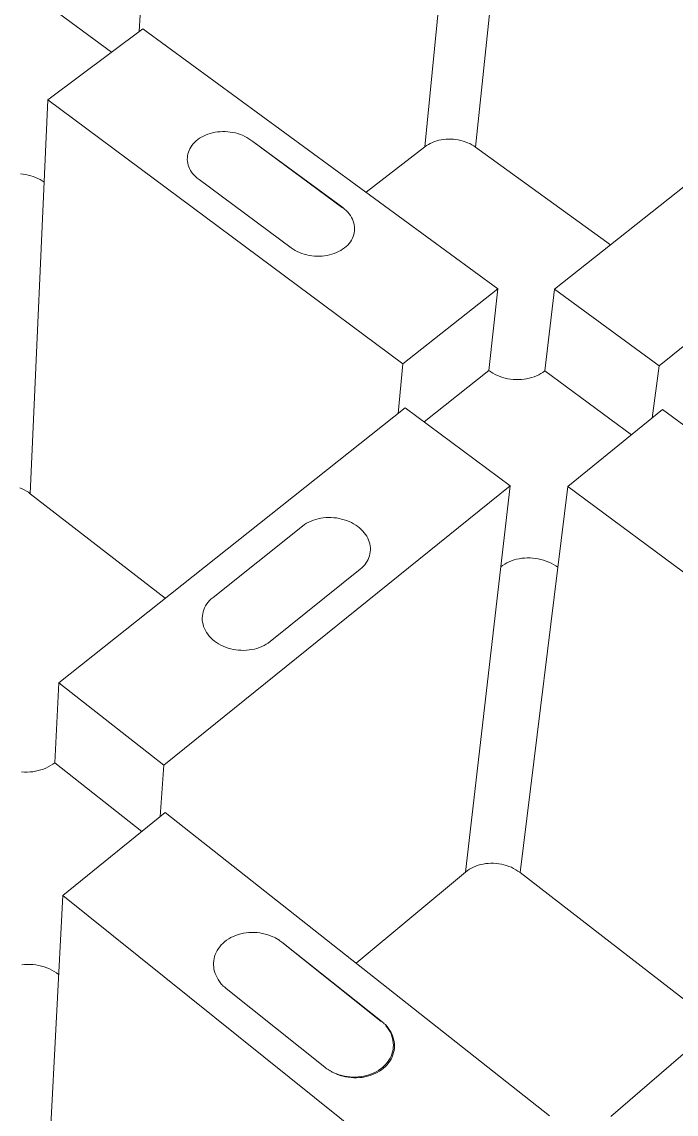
# Model space of a CAD drawing. Header units: millimetres. Extents: x 438 to 4638, y 478 to 3448.
# Drawn here: x 2891.9 to 2939.5, y 2264 to 2343.3 of the extents above; entities that cross this region are included whole.
import ezdxf

# ---------------------------------------------------------------- set-up
doc = ezdxf.new("R2010")
doc.units = ezdxf.units.MM

msp = doc.modelspace()

# ---------------------------------------------------------------- linework, layer by layer
at = {"lineweight": 5}
for p, q in [((2924.045, 2363.258), (2921.206, 2334.251)), ((2927.944, 2363.231), (2924.898, 2334.225)), ((2900.628, 2345.786), (2900.449, 2342.629)), ((2898.448, 2341.13), (2893.301, 2344.917)), ((2893.809, 2337.655), (2900.713, 2342.826)), ((2926.506, 2323.934), (2900.713, 2342.826)), ((2953.985, 2342.441), (2930.624, 2323.904)), ((2893.809, 2337.655), (2892.534, 2309.055)), ((2893.809, 2337.655), (2919.612, 2318.487)), ((2938.237, 2318.349), (2961.577, 2337.162)), ((2904.975, 2334.953), (2905.125, 2335.032)), ((2905.125, 2335.032), (2905.281, 2335.103)), ((2905.281, 2335.103), (2905.444, 2335.166)), ((2905.444, 2335.166), (2905.613, 2335.221)), ((2905.613, 2335.221), (2905.787, 2335.266)), ((2905.787, 2335.266), (2905.965, 2335.302)), ((2905.965, 2335.302), (2906.147, 2335.329)), ((2906.147, 2335.329), (2906.33, 2335.347)), ((2906.33, 2335.347), (2906.516, 2335.355)), ((2906.516, 2335.355), (2906.702, 2335.354)), ((2906.702, 2335.354), (2906.888, 2335.343)), ((2906.888, 2335.343), (2907.073, 2335.323)), ((2907.073, 2335.323), (2907.257, 2335.293)), ((2907.257, 2335.293), (2907.438, 2335.254)), ((2907.438, 2335.254), (2907.615, 2335.206)), ((2907.615, 2335.206), (2907.788, 2335.149)), ((2907.788, 2335.149), (2907.956, 2335.084)), ((2907.956, 2335.084), (2908.118, 2335.01)), ((2908.118, 2335.01), (2908.273, 2334.929)), ((2904.131, 2334.112), (2904.2, 2334.234)), ((2904.2, 2334.234), (2904.281, 2334.351)), ((2904.281, 2334.351), (2904.371, 2334.464)), ((2904.371, 2334.464), (2904.472, 2334.572)), ((2904.472, 2334.572), (2904.582, 2334.675)), ((2904.582, 2334.675), (2904.701, 2334.772)), ((2904.701, 2334.772), (2904.834, 2334.866)), ((2904.834, 2334.866), (2904.975, 2334.953)), ((2908.273, 2334.929), (2908.421, 2334.84)), ((2908.421, 2334.84), (2908.561, 2334.743)), ((2908.561, 2334.743), (2908.628, 2334.693)), ((2908.628, 2334.693), (2908.698, 2334.645)), ((2908.698, 2334.645), (2915.246, 2329.831)), ((2908.698, 2334.645), (2915.223, 2329.813)), ((2916.936, 2330.944), (2921.206, 2334.251)), ((2921.206, 2334.251), (2921.331, 2334.341)), ((2921.331, 2334.341), (2921.464, 2334.425)), ((2921.464, 2334.425), (2921.606, 2334.501)), ((2921.606, 2334.501), (2921.754, 2334.569)), ((2921.754, 2334.569), (2921.909, 2334.629)), ((2921.909, 2334.629), (2922.069, 2334.681)), ((2922.069, 2334.681), (2922.234, 2334.724)), ((2922.234, 2334.724), (2922.404, 2334.759)), ((2922.404, 2334.759), (2922.576, 2334.785)), ((2922.576, 2334.785), (2922.752, 2334.802)), ((2922.752, 2334.802), (2922.929, 2334.81)), ((2922.929, 2334.81), (2923.107, 2334.808)), ((2923.107, 2334.808), (2923.285, 2334.798)), ((2923.285, 2334.798), (2923.463, 2334.779)), ((2923.463, 2334.779), (2923.639, 2334.75)), ((2923.639, 2334.75), (2923.813, 2334.713)), ((2923.813, 2334.713), (2923.983, 2334.667)), ((2923.983, 2334.667), (2924.15, 2334.613)), ((2924.15, 2334.613), (2924.312, 2334.55)), ((2924.312, 2334.55), (2924.468, 2334.48)), ((2924.468, 2334.48), (2924.618, 2334.402)), ((2924.618, 2334.402), (2924.762, 2334.317)), ((2924.762, 2334.317), (2924.898, 2334.225)), ((2924.898, 2334.225), (2934.697, 2327.136)), ((2903.948, 2333.329), (2903.95, 2333.463)), ((2903.95, 2333.463), (2903.963, 2333.597)), ((2903.963, 2333.597), (2903.988, 2333.729)), ((2903.988, 2333.729), (2904.024, 2333.859)), ((2904.024, 2333.859), (2904.072, 2333.987)), ((2904.072, 2333.987), (2904.131, 2334.112)), ((2903.958, 2333.195), (2903.948, 2333.329)), ((2903.98, 2333.061), (2903.958, 2333.195)), ((2904.014, 2332.928), (2903.98, 2333.061)), ((2904.059, 2332.797), (2904.014, 2332.928)), ((2904.115, 2332.668), (2904.059, 2332.797)), ((2904.182, 2332.541), (2904.115, 2332.668)), ((2891.825, 2332.295), (2892.016, 2332.273)), ((2892.016, 2332.273), (2892.205, 2332.243)), ((2892.205, 2332.243), (2892.391, 2332.202)), ((2892.391, 2332.202), (2892.574, 2332.152)), ((2892.574, 2332.152), (2892.751, 2332.093)), ((2892.751, 2332.093), (2892.924, 2332.026)), ((2892.924, 2332.026), (2893.09, 2331.949)), ((2893.09, 2331.949), (2893.249, 2331.864)), ((2893.249, 2331.864), (2893.4, 2331.772)), ((2904.26, 2332.418), (2904.182, 2332.541)), ((2904.349, 2332.299), (2904.26, 2332.418)), ((2904.447, 2332.184), (2904.349, 2332.299)), ((2904.555, 2332.074), (2904.447, 2332.184)), ((2904.672, 2331.969), (2904.555, 2332.074)), ((2904.798, 2331.869), (2904.672, 2331.969)), ((2911.488, 2326.916), (2904.798, 2331.869)), ((2893.4, 2331.772), (2893.543, 2331.672)), ((2915.246, 2329.831), (2915.377, 2329.726)), ((2915.377, 2329.726), (2915.499, 2329.615)), ((2915.499, 2329.615), (2915.611, 2329.499)), ((2915.611, 2329.499), (2915.712, 2329.377)), ((2915.712, 2329.377), (2915.803, 2329.251)), ((2915.803, 2329.251), (2915.882, 2329.121)), ((2915.882, 2329.121), (2915.95, 2328.988)), ((2915.95, 2328.988), (2916.006, 2328.851)), ((2916.006, 2328.851), (2916.049, 2328.713)), ((2916.049, 2328.713), (2916.081, 2328.573)), ((2916.047, 2327.872), (2916.003, 2327.737)), ((2916.079, 2328.01), (2916.047, 2327.872)), ((2916.098, 2328.15), (2916.079, 2328.01)), ((2916.081, 2328.573), (2916.099, 2328.432)), ((2916.105, 2328.291), (2916.098, 2328.15)), ((2916.099, 2328.432), (2916.105, 2328.291)), ((2915.603, 2327.115), (2915.49, 2327.006)), ((2915.705, 2327.23), (2915.603, 2327.115)), ((2915.797, 2327.35), (2915.705, 2327.23)), ((2915.877, 2327.475), (2915.797, 2327.35)), ((2915.946, 2327.604), (2915.877, 2327.475)), ((2916.003, 2327.737), (2915.946, 2327.604)), ((2911.63, 2326.819), (2911.488, 2326.916)), ((2911.78, 2326.73), (2911.63, 2326.819)), ((2911.938, 2326.648), (2911.78, 2326.73)), ((2912.102, 2326.575), (2911.938, 2326.648)), ((2912.271, 2326.509), (2912.102, 2326.575)), ((2912.446, 2326.453), (2912.271, 2326.509)), ((2912.625, 2326.405), (2912.446, 2326.453)), ((2912.807, 2326.366), (2912.625, 2326.405)), ((2912.992, 2326.337), (2912.807, 2326.366)), ((2913.178, 2326.318), (2912.992, 2326.337)), ((2913.366, 2326.307), (2913.178, 2326.318)), ((2913.553, 2326.307), (2913.366, 2326.307)), ((2913.739, 2326.316), (2913.553, 2326.307)), ((2913.923, 2326.334), (2913.739, 2326.316)), ((2914.105, 2326.362), (2913.923, 2326.334)), ((2914.283, 2326.4), (2914.105, 2326.362)), ((2914.457, 2326.446), (2914.283, 2326.4)), ((2914.626, 2326.502), (2914.457, 2326.446)), ((2914.789, 2326.566), (2914.626, 2326.502)), ((2914.945, 2326.639), (2914.789, 2326.566)), ((2915.094, 2326.72), (2914.945, 2326.639)), ((2915.235, 2326.808), (2915.094, 2326.72)), ((2915.367, 2326.904), (2915.235, 2326.808)), ((2915.49, 2327.006), (2915.367, 2326.904)), ((2926.506, 2323.934), (2919.612, 2318.487)), ((2926.506, 2323.934), (2925.851, 2318)), ((2930.624, 2323.904), (2929.921, 2317.97)), ((2938.237, 2318.349), (2930.624, 2323.904)), ((2919.612, 2318.487), (2919.26, 2314.886)), ((2938.237, 2318.349), (2937.724, 2314.543)), ((2925.851, 2318), (2921.162, 2314.268)), ((2926.001, 2317.896), (2925.851, 2318)), ((2926.16, 2317.8), (2926.001, 2317.896)), ((2926.326, 2317.712), (2926.16, 2317.8)), ((2926.498, 2317.633), (2926.326, 2317.712)), ((2926.677, 2317.562), (2926.498, 2317.633)), ((2926.861, 2317.501), (2926.677, 2317.562)), ((2929.15, 2317.544), (2928.974, 2317.485)), ((2929.32, 2317.612), (2929.15, 2317.544)), ((2929.483, 2317.689), (2929.32, 2317.612)), ((2929.638, 2317.775), (2929.483, 2317.689)), ((2929.784, 2317.869), (2929.638, 2317.775)), ((2929.921, 2317.97), (2929.784, 2317.869)), ((2936.226, 2313.33), (2929.921, 2317.97)), ((2927.05, 2317.449), (2926.861, 2317.501)), ((2927.242, 2317.407), (2927.05, 2317.449)), ((2927.436, 2317.375), (2927.242, 2317.407)), ((2927.632, 2317.353), (2927.436, 2317.375)), ((2927.829, 2317.341), (2927.632, 2317.353)), ((2928.026, 2317.34), (2927.829, 2317.341)), ((2928.221, 2317.349), (2928.026, 2317.34)), ((2928.415, 2317.368), (2928.221, 2317.349)), ((2928.605, 2317.397), (2928.415, 2317.368)), ((2928.792, 2317.436), (2928.605, 2317.397)), ((2928.974, 2317.485), (2928.792, 2317.436)), ((2919.779, 2315.299), (2894.607, 2295.324)), ((2919.779, 2315.299), (2927.4, 2309.614)), ((2931.597, 2309.583), (2938.486, 2315.159)), ((2966.32, 2294.772), (2938.486, 2315.159)), ((2902.236, 2289.332), (2927.4, 2309.614)), ((2927.4, 2309.614), (2924.165, 2281.572)), ((2931.597, 2309.583), (2928.124, 2281.541)), ((2931.597, 2309.583), (2959.456, 2288.887)), ((2891.778, 2309.47), (2891.943, 2309.404)), ((2891.943, 2309.404), (2892.101, 2309.328)), ((2892.101, 2309.328), (2892.253, 2309.245)), ((2892.253, 2309.245), (2892.398, 2309.154)), ((2892.398, 2309.154), (2892.534, 2309.055)), ((2892.534, 2309.055), (2902.349, 2301.467)), ((2913.46, 2307.232), (2913.28, 2307.185)), ((2913.643, 2307.27), (2913.46, 2307.232)), ((2913.83, 2307.298), (2913.643, 2307.27)), ((2914.02, 2307.316), (2913.83, 2307.298)), ((2914.211, 2307.324), (2914.02, 2307.316)), ((2914.404, 2307.323), (2914.211, 2307.324)), ((2914.596, 2307.311), (2914.404, 2307.323)), ((2914.787, 2307.289), (2914.596, 2307.311)), ((2914.976, 2307.257), (2914.787, 2307.289)), ((2915.163, 2307.216), (2914.976, 2307.257)), ((2915.347, 2307.165), (2915.163, 2307.216)), ((2912.324, 2306.705), (2905.819, 2301.525)), ((2912.473, 2306.813), (2912.324, 2306.705)), ((2912.62, 2306.904), (2912.473, 2306.813)), ((2912.775, 2306.987), (2912.62, 2306.904)), ((2912.937, 2307.062), (2912.775, 2306.987)), ((2913.106, 2307.128), (2912.937, 2307.062)), ((2913.28, 2307.185), (2913.106, 2307.128)), ((2915.526, 2307.104), (2915.347, 2307.165)), ((2915.701, 2307.035), (2915.526, 2307.104)), ((2915.869, 2306.957), (2915.701, 2307.035)), ((2916.031, 2306.871), (2915.869, 2306.957)), ((2916.186, 2306.776), (2916.031, 2306.871)), ((2916.332, 2306.674), (2916.186, 2306.776)), ((2916.465, 2306.569), (2916.332, 2306.674)), ((2916.589, 2306.458), (2916.465, 2306.569)), ((2916.704, 2306.341), (2916.589, 2306.458)), ((2916.809, 2306.219), (2916.704, 2306.341)), ((2916.903, 2306.092), (2916.809, 2306.219)), ((2916.987, 2305.961), (2916.903, 2306.092)), ((2917.06, 2305.826), (2916.987, 2305.961)), ((2917.122, 2305.688), (2917.06, 2305.826)), ((2917.172, 2305.548), (2917.122, 2305.688)), ((2917.211, 2305.405), (2917.172, 2305.548)), ((2917.237, 2305.262), (2917.211, 2305.405)), ((2917.22, 2304.688), (2917.243, 2304.83)), ((2917.251, 2305.118), (2917.237, 2305.262)), ((2917.243, 2304.83), (2917.253, 2304.974)), ((2917.253, 2304.974), (2917.251, 2305.118)), ((2916.93, 2304.016), (2917.011, 2304.143)), ((2917.011, 2304.143), (2917.081, 2304.274)), ((2917.081, 2304.274), (2917.139, 2304.409)), ((2917.139, 2304.409), (2917.186, 2304.547)), ((2917.186, 2304.547), (2917.22, 2304.688)), ((2927.011, 2303.941), (2927.169, 2304.03)), ((2927.169, 2304.03), (2927.335, 2304.11)), ((2927.335, 2304.11), (2927.508, 2304.18)), ((2927.508, 2304.18), (2927.688, 2304.241)), ((2927.688, 2304.241), (2927.873, 2304.292)), ((2927.873, 2304.292), (2928.063, 2304.332)), ((2928.063, 2304.332), (2928.257, 2304.363)), ((2928.257, 2304.363), (2928.454, 2304.382)), ((2928.454, 2304.382), (2928.653, 2304.391)), ((2928.653, 2304.391), (2928.853, 2304.39)), ((2928.853, 2304.39), (2929.053, 2304.378)), ((2929.053, 2304.378), (2929.253, 2304.355)), ((2929.253, 2304.355), (2929.451, 2304.322)), ((2929.451, 2304.322), (2929.646, 2304.278)), ((2929.646, 2304.278), (2929.838, 2304.225)), ((2929.838, 2304.225), (2930.026, 2304.161)), ((2930.026, 2304.161), (2930.208, 2304.088)), ((2930.208, 2304.088), (2930.384, 2304.006)), ((2909.967, 2298.311), (2916.503, 2303.561)), ((2916.503, 2303.561), (2916.624, 2303.665)), ((2916.624, 2303.665), (2916.736, 2303.777)), ((2916.736, 2303.777), (2916.839, 2303.893)), ((2916.839, 2303.893), (2916.93, 2304.016)), ((2926.722, 2303.738), (2926.862, 2303.843)), ((2926.862, 2303.843), (2927.011, 2303.941)), ((2930.384, 2304.006), (2930.554, 2303.914)), ((2930.554, 2303.914), (2930.716, 2303.815)), ((2930.716, 2303.815), (2930.869, 2303.707)), ((2905.28, 2300.908), (2905.207, 2300.769)), ((2905.365, 2301.043), (2905.28, 2300.908)), ((2905.462, 2301.173), (2905.365, 2301.043)), ((2905.571, 2301.297), (2905.462, 2301.173)), ((2905.69, 2301.414), (2905.571, 2301.297)), ((2905.819, 2301.525), (2905.69, 2301.414)), ((2905.042, 2300.177), (2905.034, 2300.025)), ((2905.064, 2300.329), (2905.042, 2300.177)), ((2905.099, 2300.478), (2905.064, 2300.329)), ((2905.147, 2300.625), (2905.099, 2300.478)), ((2905.207, 2300.769), (2905.147, 2300.625)), ((2905.034, 2300.025), (2905.039, 2299.871)), ((2905.039, 2299.871), (2905.057, 2299.718)), ((2905.057, 2299.718), (2905.089, 2299.566)), ((2905.089, 2299.566), (2905.133, 2299.416)), ((2905.133, 2299.416), (2905.191, 2299.268)), ((2905.191, 2299.268), (2905.261, 2299.123)), ((2905.261, 2299.123), (2905.344, 2298.981)), ((2905.344, 2298.981), (2905.438, 2298.844)), ((2905.438, 2298.844), (2905.544, 2298.712)), ((2905.544, 2298.712), (2905.661, 2298.585)), ((2905.661, 2298.585), (2905.788, 2298.465)), ((2905.788, 2298.465), (2905.926, 2298.352)), ((2905.926, 2298.352), (2906.072, 2298.246)), ((2906.072, 2298.246), (2906.226, 2298.148)), ((2906.226, 2298.148), (2906.388, 2298.058)), ((2906.388, 2298.058), (2906.558, 2297.977)), ((2906.558, 2297.977), (2906.733, 2297.905)), ((2906.733, 2297.905), (2906.914, 2297.842)), ((2906.914, 2297.842), (2907.1, 2297.789)), ((2907.1, 2297.789), (2907.289, 2297.746)), ((2907.289, 2297.746), (2907.481, 2297.713)), ((2907.481, 2297.713), (2907.675, 2297.69)), ((2907.675, 2297.69), (2907.87, 2297.678)), ((2908.065, 2297.676), (2908.259, 2297.685)), ((2908.259, 2297.685), (2908.452, 2297.703)), ((2908.452, 2297.703), (2908.642, 2297.733)), ((2908.642, 2297.733), (2908.828, 2297.772)), ((2908.828, 2297.772), (2909.011, 2297.821)), ((2909.011, 2297.821), (2909.188, 2297.88)), ((2909.188, 2297.88), (2909.359, 2297.949)), ((2909.359, 2297.949), (2909.523, 2298.027)), ((2909.523, 2298.027), (2909.679, 2298.113)), ((2909.679, 2298.113), (2909.827, 2298.208)), ((2909.827, 2298.208), (2909.967, 2298.311)), ((2907.87, 2297.678), (2908.065, 2297.676)), ((2894.607, 2295.324), (2894.315, 2289.512)), ((2902.236, 2289.332), (2894.607, 2295.324)), ((2893.308, 2288.989), (2893.117, 2288.937)), ((2893.494, 2289.053), (2893.308, 2288.989)), ((2893.674, 2289.126), (2893.494, 2289.053)), ((2893.847, 2289.209), (2893.674, 2289.126)), ((2894.012, 2289.301), (2893.847, 2289.209)), ((2894.168, 2289.402), (2894.012, 2289.301)), ((2894.315, 2289.512), (2894.168, 2289.402)), ((2900.633, 2284.511), (2894.315, 2289.512)), ((2902.236, 2289.332), (2901.987, 2285.607)), ((2892.113, 2288.834), (2891.909, 2288.847)), ((2892.317, 2288.833), (2892.113, 2288.834)), ((2892.52, 2288.842), (2892.317, 2288.833)), ((2892.722, 2288.863), (2892.52, 2288.842)), ((2892.921, 2288.894), (2892.722, 2288.863)), ((2893.117, 2288.937), (2892.921, 2288.894)), ((2894.896, 2279.866), (2902.335, 2285.888)), ((2930.264, 2263.856), (2902.335, 2285.888)), ((2959.808, 2285.44), (2934.715, 2263.821)), ((2924.442, 2281.771), (2924.593, 2281.858)), ((2924.593, 2281.858), (2924.752, 2281.937)), ((2924.752, 2281.937), (2924.917, 2282.006)), ((2924.917, 2282.006), (2925.089, 2282.066)), ((2925.089, 2282.066), (2925.266, 2282.115)), ((2925.266, 2282.115), (2925.447, 2282.155)), ((2925.447, 2282.155), (2925.632, 2282.185)), ((2925.632, 2282.185), (2925.82, 2282.205)), ((2925.82, 2282.205), (2926.01, 2282.214)), ((2926.01, 2282.214), (2926.201, 2282.212)), ((2926.201, 2282.212), (2926.392, 2282.2)), ((2926.392, 2282.2), (2926.583, 2282.178)), ((2926.583, 2282.178), (2926.772, 2282.145)), ((2926.772, 2282.145), (2926.958, 2282.102)), ((2926.958, 2282.102), (2927.141, 2282.05)), ((2927.141, 2282.05), (2927.32, 2281.987)), ((2927.32, 2281.987), (2927.494, 2281.915)), ((2927.494, 2281.915), (2927.662, 2281.835)), ((2927.662, 2281.835), (2927.823, 2281.745)), ((2916.209, 2274.943), (2924.165, 2281.572)), ((2924.165, 2281.572), (2924.299, 2281.675)), ((2924.299, 2281.675), (2924.442, 2281.771)), ((2927.823, 2281.745), (2927.977, 2281.647)), ((2927.977, 2281.647), (2928.124, 2281.541)), ((2928.124, 2281.541), (2942.438, 2270.475)), ((2894.896, 2279.866), (2893.461, 2252.542)), ((2894.896, 2279.866), (2922.836, 2257.487)), ((2907.644, 2277.03), (2907.832, 2277.083)), ((2907.832, 2277.083), (2908.024, 2277.125)), ((2908.024, 2277.125), (2908.22, 2277.156)), ((2908.22, 2277.156), (2908.418, 2277.177)), ((2908.418, 2277.177), (2908.618, 2277.186)), ((2908.618, 2277.186), (2908.819, 2277.185)), ((2908.819, 2277.185), (2909.02, 2277.172)), ((2909.02, 2277.172), (2909.22, 2277.148)), ((2909.22, 2277.148), (2909.419, 2277.114)), ((2909.419, 2277.114), (2909.614, 2277.068)), ((2909.614, 2277.068), (2909.805, 2277.013)), ((2906.306, 2276.148), (2906.414, 2276.274)), ((2906.414, 2276.274), (2906.532, 2276.393)), ((2906.532, 2276.393), (2906.66, 2276.506)), ((2906.66, 2276.506), (2906.803, 2276.616)), ((2906.803, 2276.616), (2906.956, 2276.717)), ((2906.956, 2276.717), (2907.117, 2276.81)), ((2907.117, 2276.81), (2907.286, 2276.893)), ((2907.286, 2276.893), (2907.462, 2276.966)), ((2907.462, 2276.966), (2907.644, 2277.03)), ((2909.805, 2277.013), (2909.992, 2276.946)), ((2909.992, 2276.946), (2910.174, 2276.87)), ((2910.174, 2276.87), (2910.271, 2276.838)), ((2910.271, 2276.838), (2910.349, 2276.784)), ((2910.349, 2276.784), (2910.372, 2276.771)), ((2910.372, 2276.771), (2910.439, 2276.743)), ((2910.439, 2276.743), (2910.493, 2276.702)), ((2910.493, 2276.702), (2910.517, 2276.689)), ((2910.517, 2276.689), (2910.561, 2276.661)), ((2910.561, 2276.661), (2910.599, 2276.639)), ((2910.599, 2276.639), (2910.632, 2276.614)), ((2910.632, 2276.614), (2910.677, 2276.585)), ((2910.677, 2276.585), (2910.75, 2276.527)), ((2910.75, 2276.527), (2910.828, 2276.473)), ((2910.828, 2276.473), (2918.042, 2270.722)), ((2910.901, 2276.415), (2917.988, 2270.797)), ((2905.932, 2275.442), (2905.983, 2275.591)), ((2905.983, 2275.591), (2906.047, 2275.737)), ((2906.047, 2275.737), (2906.122, 2275.879)), ((2906.122, 2275.879), (2906.208, 2276.016)), ((2906.208, 2276.016), (2906.306, 2276.148)), ((2891.914, 2274.838), (2892.119, 2274.859)), ((2892.119, 2274.859), (2892.326, 2274.869)), ((2892.326, 2274.869), (2892.534, 2274.868)), ((2892.534, 2274.868), (2892.741, 2274.855)), ((2892.741, 2274.855), (2892.947, 2274.83)), ((2892.947, 2274.83), (2893.151, 2274.794)), ((2893.151, 2274.794), (2893.352, 2274.747)), ((2893.352, 2274.747), (2893.549, 2274.689)), ((2893.549, 2274.689), (2893.741, 2274.621)), ((2905.852, 2274.824), (2905.853, 2274.981)), ((2905.863, 2274.667), (2905.852, 2274.824)), ((2905.853, 2274.981), (2905.867, 2275.136)), ((2905.867, 2275.136), (2905.893, 2275.29)), ((2905.893, 2275.29), (2905.932, 2275.442)), ((2893.741, 2274.621), (2893.927, 2274.542)), ((2893.927, 2274.542), (2894.106, 2274.453)), ((2894.106, 2274.453), (2894.277, 2274.354)), ((2894.277, 2274.354), (2894.441, 2274.247)), ((2894.441, 2274.247), (2894.595, 2274.131)), ((2905.887, 2274.511), (2905.863, 2274.667)), ((2905.924, 2274.356), (2905.887, 2274.511)), ((2905.973, 2274.203), (2905.924, 2274.356)), ((2906.034, 2274.053), (2905.973, 2274.203)), ((2906.107, 2273.905), (2906.034, 2274.053)), ((2906.191, 2273.762), (2906.107, 2273.905)), ((2906.287, 2273.622), (2906.191, 2273.762)), ((2906.394, 2273.488), (2906.287, 2273.622)), ((2906.433, 2273.414), (2906.394, 2273.488)), ((2906.511, 2273.36), (2906.433, 2273.414)), ((2906.559, 2273.291), (2906.511, 2273.36)), ((2906.638, 2273.237), (2906.559, 2273.291)), ((2906.696, 2273.176), (2906.638, 2273.237)), ((2906.774, 2273.121), (2906.696, 2273.176)), ((2913.939, 2267.395), (2906.774, 2273.121)), ((2917.988, 2270.797), (2918.067, 2270.743)), ((2918.067, 2270.743), (2918.13, 2270.675)), ((2918.13, 2270.675), (2918.209, 2270.621)), ((2918.209, 2270.621), (2918.262, 2270.546)), ((2918.262, 2270.546), (2918.341, 2270.491)), ((2918.341, 2270.491), (2918.462, 2270.355)), ((2918.341, 2270.491), (2918.383, 2270.41)), ((2918.383, 2270.41), (2918.493, 2270.268)), ((2918.462, 2270.355), (2918.573, 2270.214)), ((2918.493, 2270.268), (2918.591, 2270.121)), ((2918.573, 2270.214), (2918.671, 2270.066)), ((2918.591, 2270.121), (2918.678, 2269.969)), ((2918.671, 2270.066), (2918.757, 2269.914)), ((2918.678, 2269.969), (2918.752, 2269.813)), ((2918.757, 2269.914), (2918.831, 2269.759)), ((2918.752, 2269.813), (2918.812, 2269.654)), ((2918.812, 2269.654), (2918.86, 2269.493)), ((2918.831, 2269.759), (2918.892, 2269.599)), ((2918.86, 2269.493), (2918.894, 2269.329)), ((2918.892, 2269.599), (2918.94, 2269.438)), ((2918.894, 2269.329), (2918.915, 2269.165)), ((2918.915, 2269.165), (2918.922, 2269)), ((2918.94, 2269.438), (2918.974, 2269.274)), ((2918.974, 2269.274), (2918.995, 2269.11)), ((2918.814, 2268.353), (2918.753, 2268.198)), ((2918.861, 2268.512), (2918.814, 2268.353)), ((2918.895, 2268.673), (2918.861, 2268.512)), ((2918.941, 2268.456), (2918.893, 2268.298)), ((2918.915, 2268.836), (2918.895, 2268.673)), ((2918.922, 2269), (2918.915, 2268.836)), ((2918.975, 2268.618), (2918.941, 2268.456)), ((2918.995, 2268.781), (2918.975, 2268.618)), ((2918.995, 2269.11), (2919.002, 2268.945)), ((2919.002, 2268.945), (2918.995, 2268.781)), ((2918.384, 2267.627), (2918.263, 2267.5)), ((2918.464, 2267.572), (2918.342, 2267.445)), ((2918.495, 2267.761), (2918.384, 2267.627)), ((2918.574, 2267.706), (2918.464, 2267.572)), ((2918.593, 2267.902), (2918.495, 2267.761)), ((2918.673, 2267.847), (2918.574, 2267.706)), ((2918.679, 2268.048), (2918.593, 2267.902)), ((2918.759, 2267.992), (2918.673, 2267.847)), ((2918.753, 2268.198), (2918.679, 2268.048)), ((2918.833, 2268.143), (2918.759, 2267.992)), ((2918.893, 2268.298), (2918.833, 2268.143)), ((2914.018, 2267.339), (2913.939, 2267.395)), ((2914.093, 2267.282), (2914.018, 2267.339)), ((2914.172, 2267.227), (2914.093, 2267.282)), ((2914.21, 2267.202), (2914.172, 2267.227)), ((2914.255, 2267.178), (2914.21, 2267.202)), ((2914.295, 2267.148), (2914.255, 2267.178)), ((2914.335, 2267.122), (2914.295, 2267.148)), ((2914.425, 2267.082), (2914.335, 2267.122)), ((2914.483, 2267.039), (2914.425, 2267.082)), ((2914.505, 2267.027), (2914.483, 2267.039)), ((2914.603, 2266.996), (2914.505, 2267.027)), ((2914.682, 2266.941), (2914.603, 2266.996)), ((2914.787, 2266.92), (2914.682, 2266.941)), ((2914.866, 2266.865), (2914.787, 2266.92)), ((2914.976, 2266.854), (2914.787, 2266.92)), ((2915.055, 2266.799), (2914.866, 2266.865)), ((2915.169, 2266.798), (2914.976, 2266.854)), ((2915.249, 2266.743), (2915.055, 2266.799)), ((2915.366, 2266.753), (2915.169, 2266.798)), ((2915.446, 2266.698), (2915.249, 2266.743)), ((2915.566, 2266.719), (2915.366, 2266.753)), ((2916.769, 2266.749), (2916.572, 2266.716)), ((2916.961, 2266.792), (2916.769, 2266.749)), ((2917.149, 2266.847), (2916.961, 2266.792)), ((2917.229, 2266.791), (2917.041, 2266.737)), ((2917.331, 2266.911), (2917.149, 2266.847)), ((2917.411, 2266.856), (2917.229, 2266.791)), ((2917.507, 2266.986), (2917.331, 2266.911)), ((2917.587, 2266.931), (2917.411, 2266.856)), ((2917.676, 2267.071), (2917.507, 2266.986)), ((2917.755, 2267.016), (2917.587, 2266.931)), ((2917.836, 2267.166), (2917.676, 2267.071)), ((2917.916, 2267.11), (2917.755, 2267.016)), ((2917.988, 2267.269), (2917.836, 2267.166)), ((2918.068, 2267.214), (2917.916, 2267.11)), ((2918.13, 2267.38), (2917.988, 2267.269)), ((2918.21, 2267.325), (2918.068, 2267.214)), ((2918.263, 2267.5), (2918.13, 2267.38)), ((2918.342, 2267.445), (2918.21, 2267.325)), ((2915.646, 2266.664), (2915.446, 2266.698)), ((2915.767, 2266.696), (2915.566, 2266.719)), ((2915.847, 2266.641), (2915.646, 2266.664)), ((2915.97, 2266.684), (2915.767, 2266.696)), ((2916.049, 2266.629), (2915.847, 2266.641)), ((2916.172, 2266.683), (2915.97, 2266.684)), ((2916.252, 2266.628), (2916.049, 2266.629)), ((2916.373, 2266.694), (2916.172, 2266.683)), ((2916.453, 2266.639), (2916.252, 2266.628)), ((2916.572, 2266.716), (2916.373, 2266.694)), ((2916.652, 2266.66), (2916.453, 2266.639)), ((2916.849, 2266.693), (2916.652, 2266.66)), ((2917.041, 2266.737), (2916.849, 2266.693))]:
    msp.add_line(p, q, dxfattribs=at)

doc.saveas('drawing.dxf')
